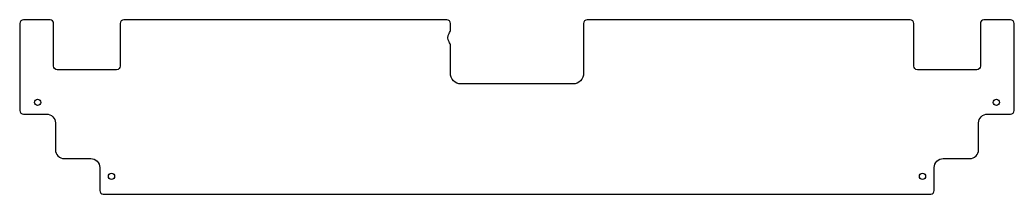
# Model space of a CAD drawing. Header units: millimetres. Extents: x -280 to 280, y -355 to -257.
import ezdxf

# ---------------------------------------------------------------- set-up
doc = ezdxf.new("R2010")
doc.units = ezdxf.units.MM
doc.layers.get('0').update_dxf_attribs({"linetype": 'CONTINUOUS'})

msp = doc.modelspace()

# ---------------------------------------------------------------- linework, layer by layer
msp.add_lwpolyline([(-37.5, -271.66, 0.15686), (-38.25, -269.33, -0.321634), (-38.25, -264.67, 0.15686), (-37.5, -262.34), (-37.5, -259, 0.414214), (-39.5, -257), (-221.5, -257, 0.414214), (-223.5, -259), (-223.5, -283, -0.414214), (-225.5, -285), (-259, -285, -0.414214), (-261, -283), (-261, -259, 0.414214), (-263, -257), (-278, -257, 0.414214), (-280, -259), (-280, -308, 0.414214), (-278, -310), (-265, -310, -0.414214), (-260, -315), (-260, -330, 0.414214), (-255, -335), (-240, -335, -0.414214), (-235, -340), (-235, -353, 0.414214), (-233, -355), (233, -355, 0.414214), (235, -353), (235, -340, -0.414214), (240, -335), (255, -335, 0.414214), (260, -330), (260, -315, -0.414214), (265, -310), (278, -310, 0.414214), (280, -308), (280, -259, 0.414214), (278, -257), (263, -257, 0.414214), (261, -259), (261, -283, -0.414214), (259, -285), (225.5, -285, -0.414214), (223.5, -283), (223.5, -259, 0.414214), (221.5, -257), (39.5, -257, 0.414214), (37.5, -259), (37.5, -287, -0.414214), (31.5, -293), (-31.5, -293, -0.414214), (-37.5, -287)], format="xyb", close=True)
for centre in [(-270, -303.4), (270, -303.4), (-228.4, -345), (228.4, -345)]:
    msp.add_circle(centre, 1.75)

doc.saveas('drawing.dxf')
